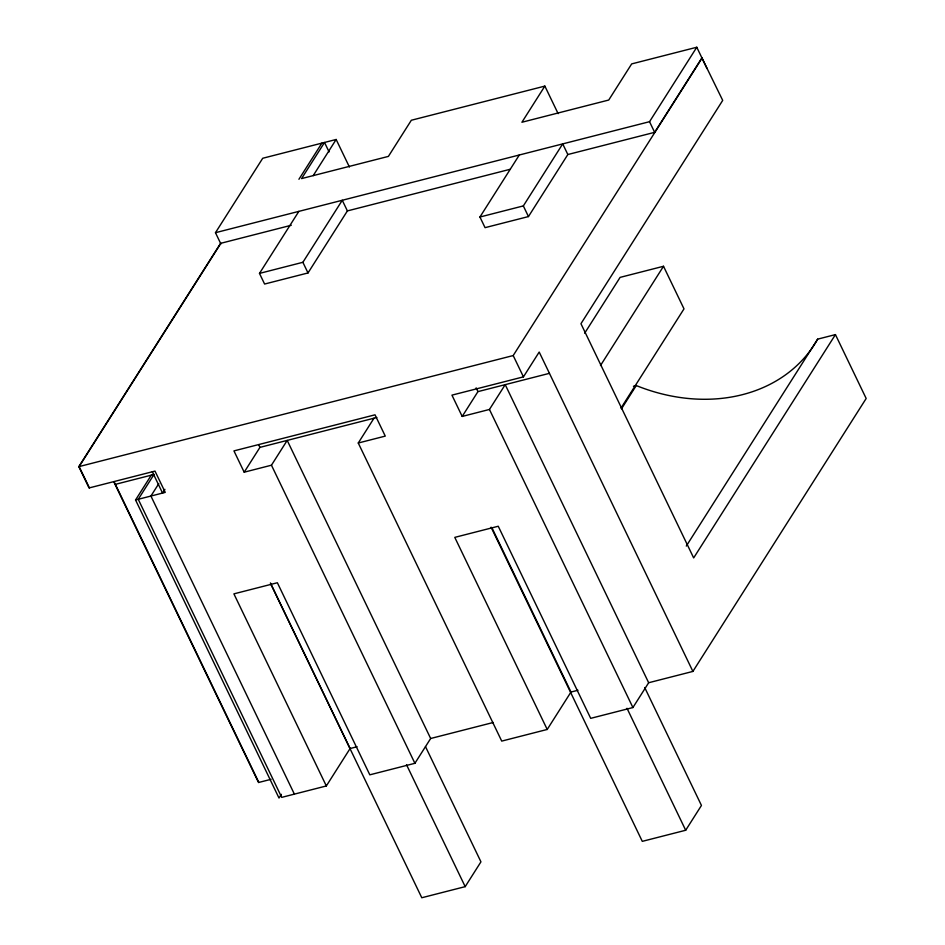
<?xml version="1.0" encoding="UTF-8"?>
<svg xmlns="http://www.w3.org/2000/svg" width="945" height="945" viewBox="0 0 945 945"><rect width="100%" height="100%" fill="white"/><g stroke="black" fill="none" stroke-linecap="round" stroke-linejoin="round"><path stroke-width="1.42" d="M220.894 243.975L215.472 232.694L262.722 158.264L336.148 139.482L349.414 167.029M281.374 794.332L279.011 798.053L135.548 499.976L165.245 492.38L154.992 471.094L89.066 487.951L78.825 466.653L220.587 243.349L291.261 225.264M220.894 243.267L79.132 466.57L89.385 487.868M298.927 179.278L321.879 143.132M313.208 175.628L336.148 139.482M510.158 169.285L347.394 210.912L308.011 272.951L264.6 284.043L259.485 273.4L298.856 211.373M135.548 499.976L151.306 475.158M154 474.473L138.242 499.291L281.704 797.367L326.332 785.957L350.087 748.534L357.104 746.739M158.795 483.639L150.916 496.042L294.379 794.131M259.485 273.4L302.884 262.297L342.267 200.269L347.394 210.912M164.914 489.345L162.552 493.066L152.31 471.779M577.986 690.252L570.969 692.047L547.214 729.457L501.724 741.104L358.261 443.016L385.265 436.106L375.011 414.82L233.947 450.895L244.188 472.193L259.946 447.375L376.854 417.477M244.188 472.193L271.451 465.212L287.197 440.405L430.66 738.494L414.902 763.3L369.814 774.829L277.369 582.746L233.899 593.862L326.332 785.957M558.129 113.648L544.863 86.101L521.923 122.248L608.734 100.04L631.673 63.906L696.784 47.25L707.037 68.536M547.214 729.457L454.781 537.374L498.251 526.247L590.696 718.342L632.914 707.545L648.66 682.739L692.898 671.422L866.175 398.483L835.439 334.601L693.665 557.916L580.951 323.71L722.712 100.394L701.911 57.893L654.649 132.335L567.839 154.531L528.456 216.57L485.057 227.662L479.93 217.019L519.313 154.992M358.261 443.016L374.007 418.198M479.93 217.019L523.341 205.915L562.712 143.888L567.839 154.531M692.898 671.422L539.193 352.048L523.447 376.854L451.946 395.14L462.199 416.438L477.946 391.62L549.447 373.334M215.472 232.694L649.534 121.692L696.784 47.25M78.825 466.653L513.194 355.556L702.218 57.81M462.199 416.438L489.451 409.457L505.209 384.65L648.66 682.739M584.66 333.207L620.109 277.381L663.508 266.277L684.003 308.861L620.995 408.11M600.5 365.526L663.508 266.277M621.503 408.795L636.257 385.548A164.56 133.847 32.4 0 0 817.649 339.149L835.439 334.601M270.589 583.597L421.789 897.75L465.188 886.646L480.946 861.84L425.474 746.574M686.283 546.08L817.649 339.149M491.093 527.204L642.293 841.357L685.692 830.253L701.45 805.447L644.703 687.535M544.863 86.101L411.335 120.251L388.395 156.398L301.585 178.593L324.525 142.459L329.084 151.921M115.066 484.431L154.141 474.437M633.457 386.257L636.257 385.548M271.073 779.306L258.528 782.507L113.861 481.926M430.66 738.494L493.278 722.476M649.534 121.692L654.649 132.335M523.341 205.915L528.456 216.57M489.451 409.457L632.914 707.545M476.138 387.863L477.946 391.62M627.007 708.301L685.692 830.253M491.92 527.783L570.969 692.047M302.884 262.297L308.011 272.951M271.451 465.212L414.902 763.3M258.729 444.871L259.946 447.375M406.504 764.694L465.188 886.646M270.4 582.947L350.087 748.534M114.168 481.844L258.835 782.436M513.194 355.556L523.447 376.854"/></g></svg>
